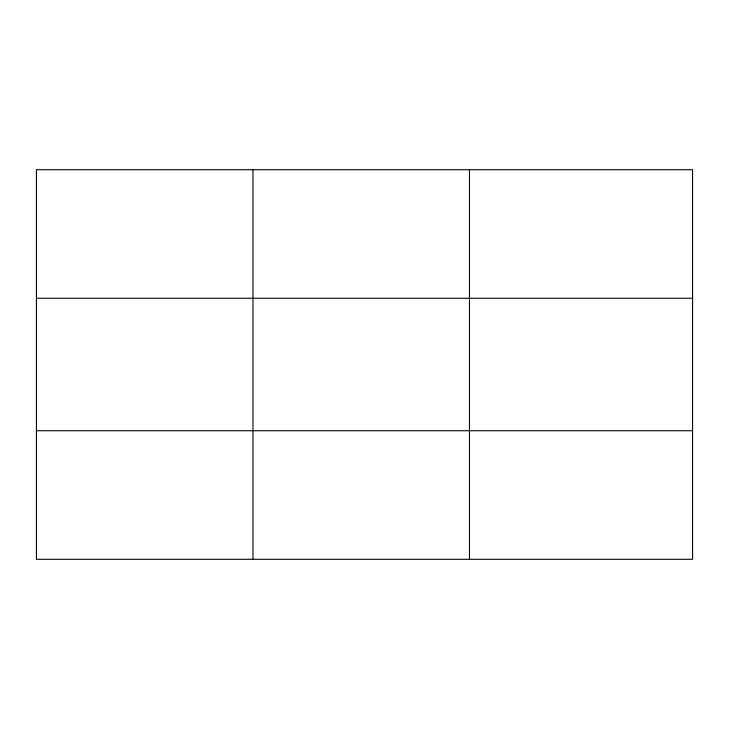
<?xml version="1.0" encoding="UTF-8"?>
<svg xmlns="http://www.w3.org/2000/svg" width="729" height="729" viewBox="0 0 729 729"><rect width="100%" height="100%" fill="white"/><g stroke="black" fill="none" stroke-linecap="round" stroke-linejoin="round"><path stroke-width="1.09" d="M252.963 169.702L252.963 559.298M469.476 169.702L469.476 559.298M36.45 298.27L692.55 298.27M36.45 430.73L692.55 430.73M692.55 533.592L692.55 559.298L36.45 559.298L36.45 169.702L692.55 169.702L692.55 533.592"/></g></svg>
